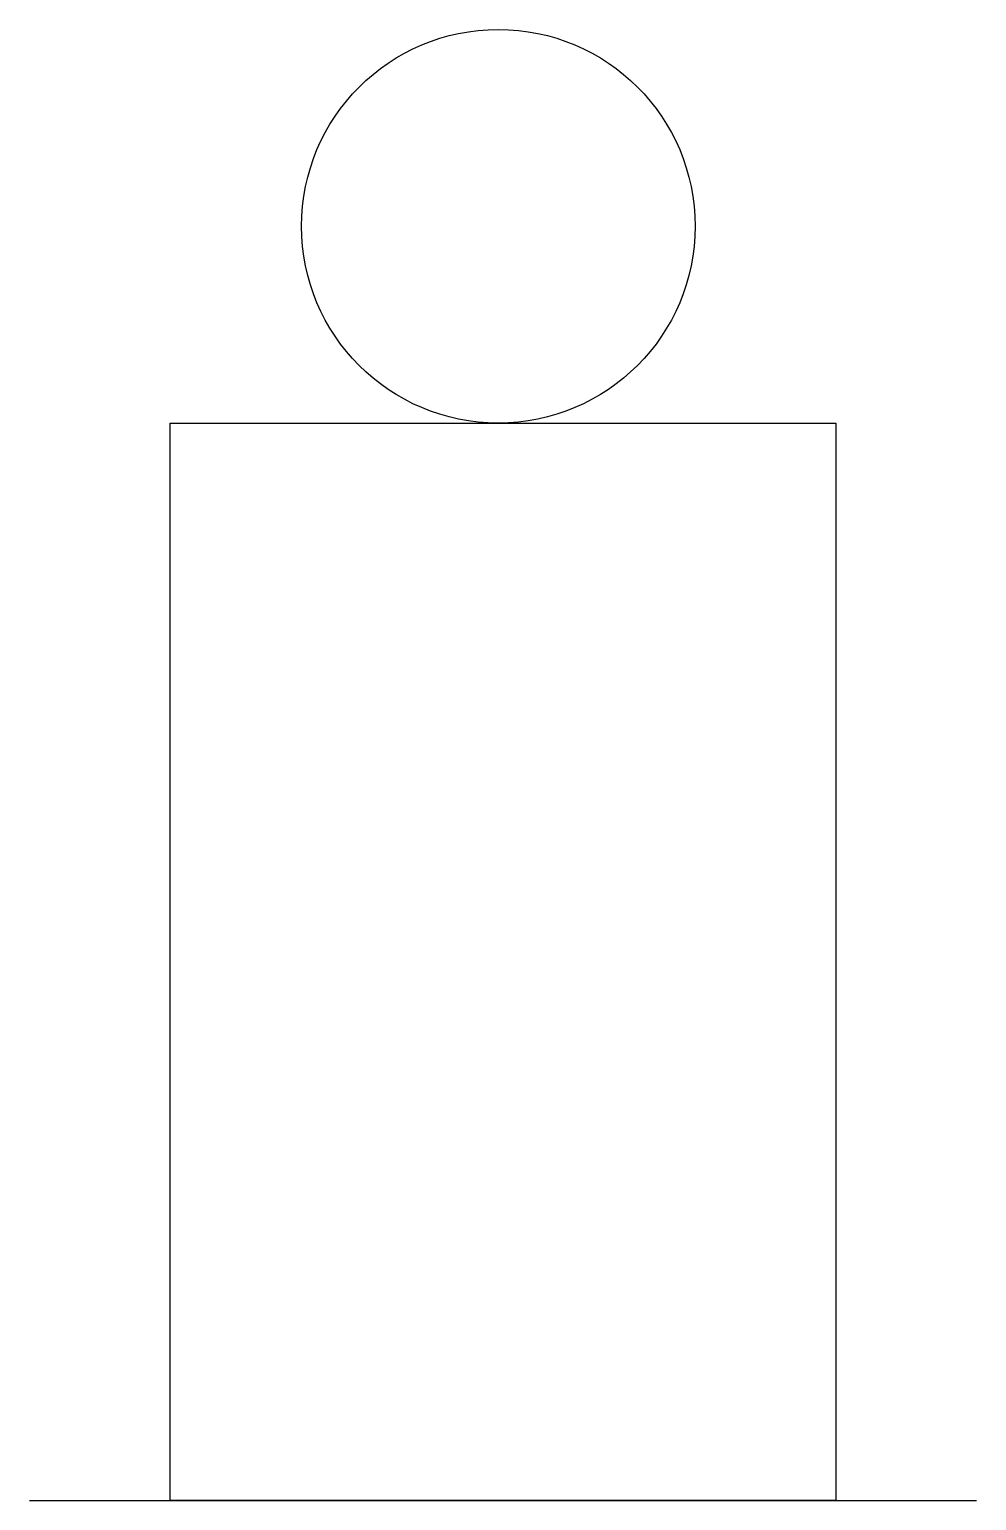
# Model space of a CAD drawing. Extents: x -0.65 to 0.65, y 0 to 2.01.
import ezdxf

# ---------------------------------------------------------------- set-up
doc = ezdxf.new("R2010")
doc.units = 0
doc.layers.get('0').update_dxf_attribs({"linetype": 'CONTINUOUS'})

msp = doc.modelspace()

# ---------------------------------------------------------------- linework, layer by layer
at = {"color": 0}
msp.add_line((-0.6472, 0), (0.6472, 0), dxfattribs=at)
msp.add_lwpolyline([(-0.455, 1.4728), (0.455, 1.4728), (0.455, 0), (-0.455, 0)], close=True, dxfattribs=at)
msp.add_circle((-0.0064, 1.7417), 0.269, dxfattribs=at)

doc.saveas('drawing.dxf')
